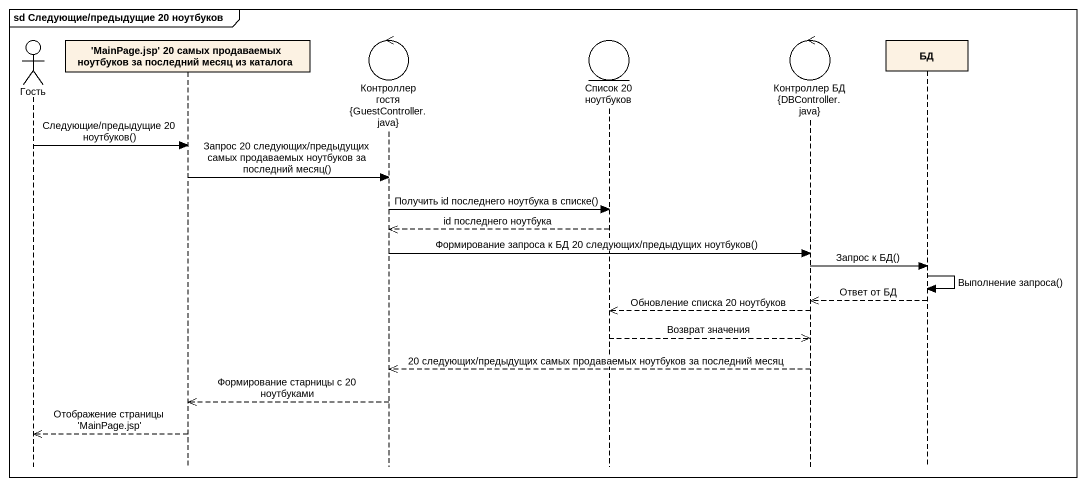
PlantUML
@startuml
mainframe sd Следующие/предыдущие 20 ноутбуков
hide footbox
actor Гость
participant "'MainPage.jsp' 20 самых продаваемых ноутбуков за последний месяц из каталога" as MainPage_jsp_20_самых
control "Контроллер гостя {GuestController.java}" as Контроллер_гостя
entity "Список 20 ноутбуков" as Список_20_ноутбуков
control "Контроллер БД {DBController.java}" as Контроллер_БД_DBController
participant БД

Гость -> MainPage_jsp_20_самых : Следующие/предыдущие 20 ноутбуков()
MainPage_jsp_20_самых -> Контроллер_гостя : Запрос 20 следующих/предыдущих самых продаваемых ноутбуков за последний месяц()
Контроллер_гостя -> Список_20_ноутбуков : Получить id последнего ноутбука в списке()
Список_20_ноутбуков -->> Контроллер_гостя : id последнего ноутбука
Контроллер_гостя -> Контроллер_БД_DBController : Формирование запроса к БД 20 следующих/предыдущих ноутбуков()
Контроллер_БД_DBController -> БД : Запрос к БД()
БД -> БД : Выполнение запроса()
БД -->> Контроллер_БД_DBController : Ответ от БД
Контроллер_БД_DBController -->> Список_20_ноутбуков : Обновление списка 20 ноутбуков
Список_20_ноутбуков -->> Контроллер_БД_DBController : Возврат значения
Контроллер_БД_DBController -->> Контроллер_гостя : 20 следующих/предыдущих самых продаваемых ноутбуков за последний месяц
Контроллер_гостя -->> MainPage_jsp_20_самых : Формирование старницы с 20 ноутбуками
MainPage_jsp_20_самых -->> Гость : Отображение страницы 'MainPage.jsp'
@enduml
